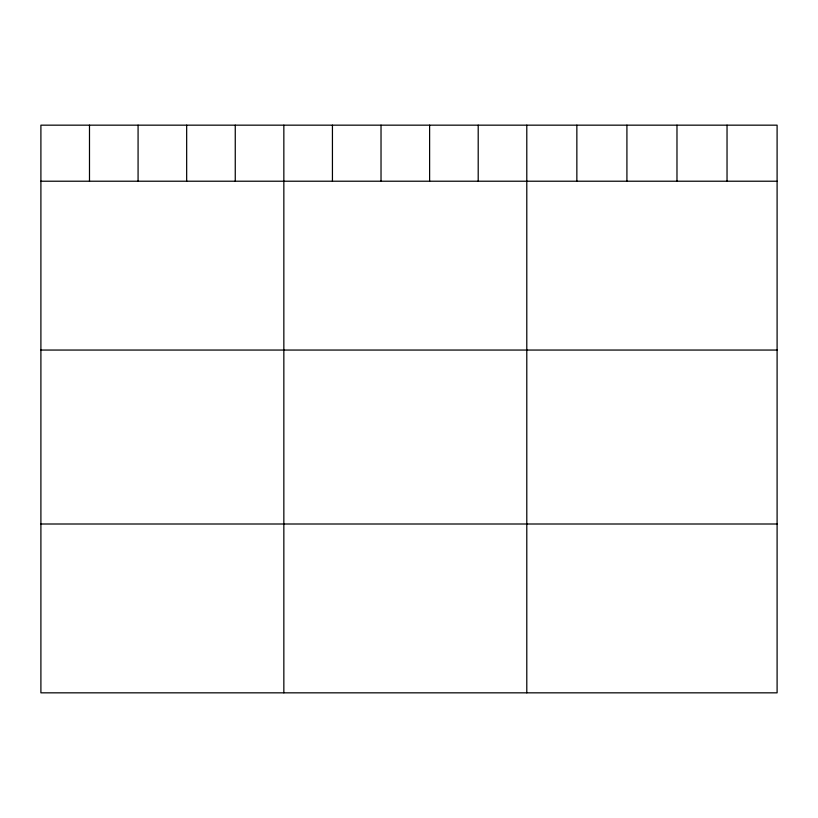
<?xml version="1.0" encoding="UTF-8"?>
<svg xmlns="http://www.w3.org/2000/svg" width="818" height="818" viewBox="0 0 818 818"><rect width="100%" height="100%" fill="white"/><g stroke="black" fill="none" stroke-linecap="round" stroke-linejoin="round"><path stroke-width="1.23" d="M777.1 181.218L777.1 692.836L40.9 692.836L40.9 125.164L777.1 125.164L777.1 181.218L40.9 181.218M40.9 350.053L777.1 350.053M40.9 524.001L777.1 524.001M727.038 125.164L727.038 181.218M676.977 125.164L676.977 181.218M626.915 125.164L626.915 181.218M576.854 125.164L576.854 181.218M526.792 125.164L526.792 692.836M478.203 125.164L478.203 181.218M429.614 125.164L429.614 181.218M381.024 125.164L381.024 181.218M332.435 125.164L332.435 181.218M283.846 125.164L283.846 692.836M235.257 125.164L235.257 181.218M186.668 125.164L186.668 181.218M138.078 125.164L138.078 181.218M89.489 125.164L89.489 181.218"/></g></svg>
